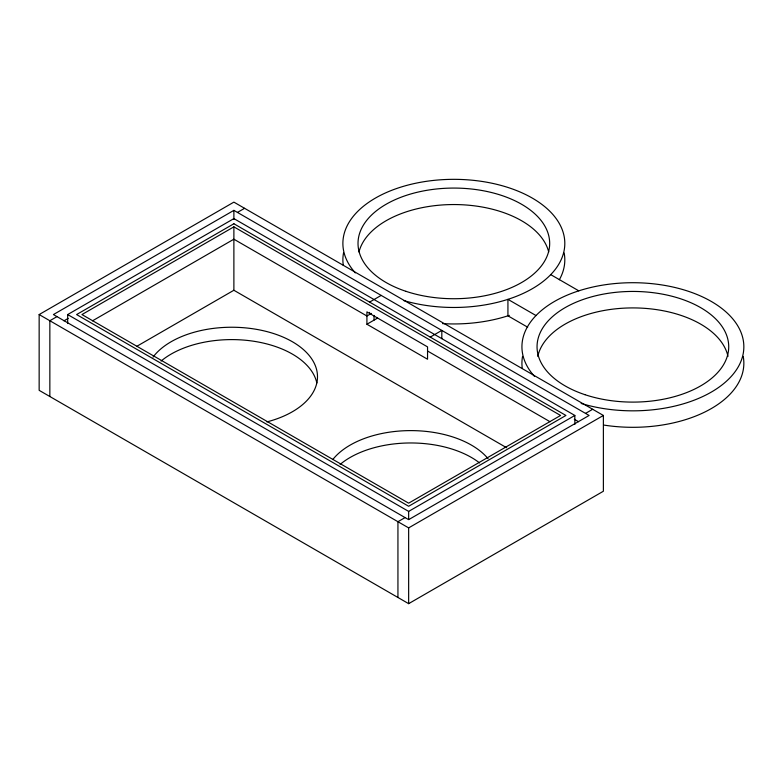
<?xml version="1.0" encoding="UTF-8"?>
<svg xmlns="http://www.w3.org/2000/svg" width="783" height="783" viewBox="0 0 783 783"><rect width="100%" height="100%" fill="white"/><g stroke="black" fill="none" stroke-linecap="round" stroke-linejoin="round"><path stroke-width="1.17" d="M39.15 314.56L233.882 202.131L603.38 415.46L603.38 491.235L408.648 603.664L39.15 390.335L39.15 314.56L408.648 527.889L603.38 415.46M233.882 210.363L53.42 314.56L408.648 519.648L589.11 415.46L233.882 210.363L233.882 219.348M56.983 316.616L49.848 320.736L49.848 396.511M237.455 212.428L244.58 208.307M67.681 323.545L67.681 314.56L233.882 218.604L574.849 415.46L574.849 424.445M63.971 320.824L68.19 318.387M233.882 226.845L81.951 314.56L408.648 503.175L560.579 415.46L233.882 226.845L233.882 290.258L506.66 447.749M92.502 320.824L233.882 239.197L366.914 315.999L371.377 313.425M136.927 346.243L233.882 290.258M369.586 302.101L381.184 295.406M366.914 324.24L427.547 359.24L427.547 346.889L366.914 311.879L366.914 324.24L377.612 318.064M430.219 337.111L441.818 330.416L441.818 338.647M67.681 314.56L408.648 511.407L574.849 415.46M405.075 517.592L397.94 521.703L397.94 597.488M585.547 413.395L592.682 409.274M550.733 274.637L578.794 290.836M535.993 315.539L507.932 299.341L507.932 315.813L527.683 327.216M574.311 419.267L578.539 421.704M427.547 351.009L550.018 421.714M408.648 511.407L408.648 519.276M408.648 527.889L408.648 603.664M374.049 315.412L374.049 320.12M369.586 312.397L369.586 314.453M161.092 361.051A85.748 49.505 0 0 1 252.057 341.006A85.748 49.505 0 0 1 316.831 382.975M153.047 357.087A85.748 49.505 0 0 1 291.951 341.496A85.748 49.505 0 0 1 266.895 421.9M340.135 464.417A85.748 49.505 0 0 1 479.578 462.919M332.775 459.562A85.748 49.505 0 0 1 409.94 430.611A85.748 49.505 0 0 1 488.083 458.681M743.214 356.392A110.961 64.069 0 0 1 603.556 425.032M522.202 367.814A110.961 64.069 0 0 1 522.555 356.392M537.784 356.402A95.829 55.329 0 0 1 632.889 307.915A95.829 55.329 0 0 1 727.984 356.402M564.171 253.026A110.961 64.069 0 0 1 559.336 279.746M509.322 315.363A110.961 64.069 0 0 1 442.542 323.614M343.297 265.398A110.961 64.069 0 0 1 343.512 253.026M358.986 251.999A95.829 55.329 0 0 1 453.846 204.549A95.829 55.329 0 0 1 548.707 251.999M355.345 272.905A110.961 64.069 0 0 1 435.916 180.178A110.961 64.069 0 0 1 563.496 253.232A110.961 64.069 0 0 1 403.568 300.515M534.544 376.447A110.961 64.069 0 0 1 615.262 283.524A110.961 64.069 0 0 1 742.382 357.146A110.961 64.069 0 0 1 581.172 403.451M233.882 223.752L76.597 314.56L408.648 506.268L565.933 415.46L233.882 223.752M405.927 291.315A95.829 55.329 0 0 0 549.676 243.405A95.829 55.329 0 0 0 405.927 195.486A95.829 55.329 0 0 0 405.927 291.315M584.97 394.691A95.829 55.329 0 0 0 728.719 346.771A95.829 55.329 0 0 0 584.97 298.852A95.829 55.329 0 0 0 584.97 394.691"/></g></svg>
